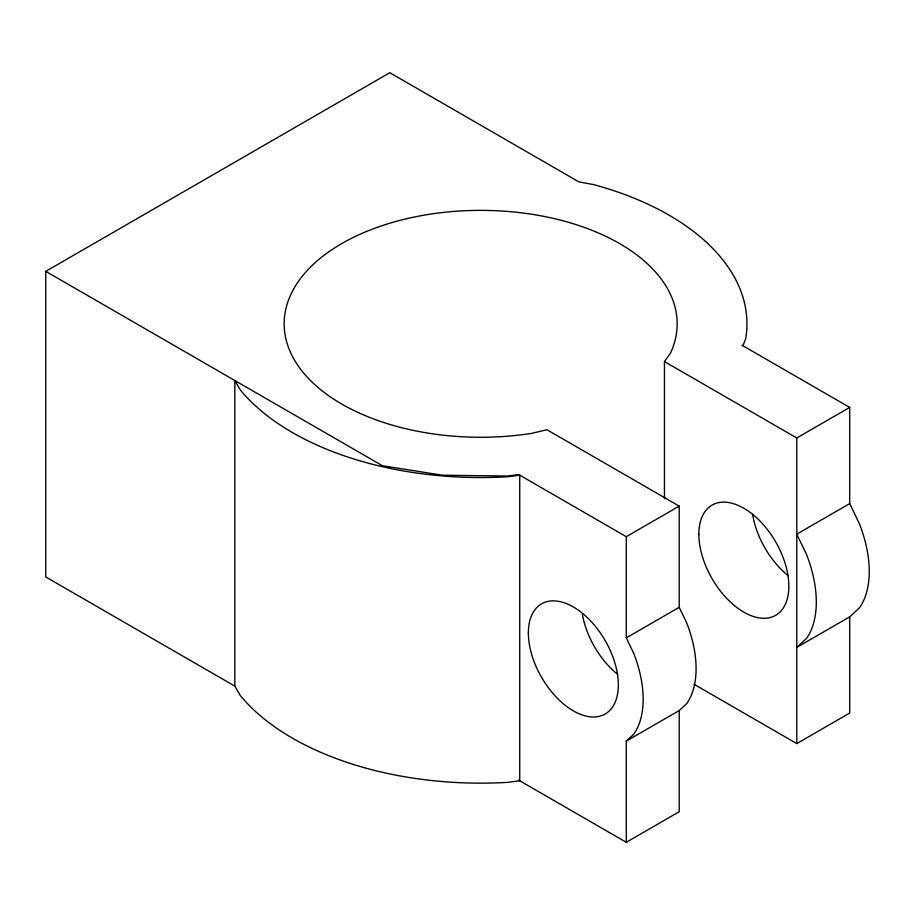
<?xml version="1.0" encoding="UTF-8"?>
<svg xmlns="http://www.w3.org/2000/svg" width="915" height="915" viewBox="0 0 915 915"><rect width="100%" height="100%" fill="white"/><g stroke="black" fill="none" stroke-linecap="round" stroke-linejoin="round"><path stroke-width="1.37" d="M742.957 345.779L745.714 338.619A266.276 153.731 0 0 0 594.052 184.704L578.783 181.822L389.813 72.708L45.75 271.355L45.75 576.953L234.835 686.124L240.245 695.492A266.276 153.731 0 0 0 507.505 782.371L519.731 780.769L519.731 475.16L507.505 476.761A266.276 153.731 0 0 1 240.245 389.893L234.835 380.526L234.835 686.124M664.45 498.675L664.45 361.574L670.478 353.179A196.496 113.449 0 0 0 497.806 210.793A196.496 113.449 0 0 0 284.92 333.7A196.496 113.449 0 0 0 531.535 433.401L546.896 429.718L679.216 506.121L679.216 607.297L686.742 622.966A98.728 57.005 60 0 1 686.742 703.578L679.216 710.555L626.283 741.116L626.283 842.292L679.216 811.731L679.216 710.555M626.283 741.116L633.809 734.139A98.728 57.005 60 0 0 633.809 653.527L626.283 637.858L626.283 536.682L518.691 474.565L507.379 476.052L442.494 475.228L382.436 465.735L45.75 271.355M849.715 503.593L796.782 534.154L806.607 554.616A102.491 59.166 60 0 1 806.607 638.293L796.782 647.408L849.715 616.847L859.54 607.732A102.491 59.166 60 0 0 859.54 524.055L849.715 503.593L849.715 407.415L741.916 345.184M664.45 361.574L796.782 437.976L849.715 407.415M626.283 536.682L679.216 506.121M626.283 637.858L679.216 607.297M694.13 684.317L796.782 743.586L849.715 713.025L849.715 616.847M518.691 780.163L626.283 842.292M796.782 437.976L796.782 743.586M617.762 674.458A63.627 36.737 60 0 1 582.329 614.045M788.25 575.752A63.627 36.737 60 0 1 752.599 514.001M528.367 632.951A63.627 36.737 60 0 0 595.848 716.903A63.627 36.737 60 0 0 595.848 626.924A63.627 36.737 60 0 0 528.367 632.951M698.854 534.246A63.627 36.737 60 0 0 766.347 618.197A63.627 36.737 60 0 0 766.347 528.218A63.627 36.737 60 0 0 698.854 534.246"/></g></svg>
